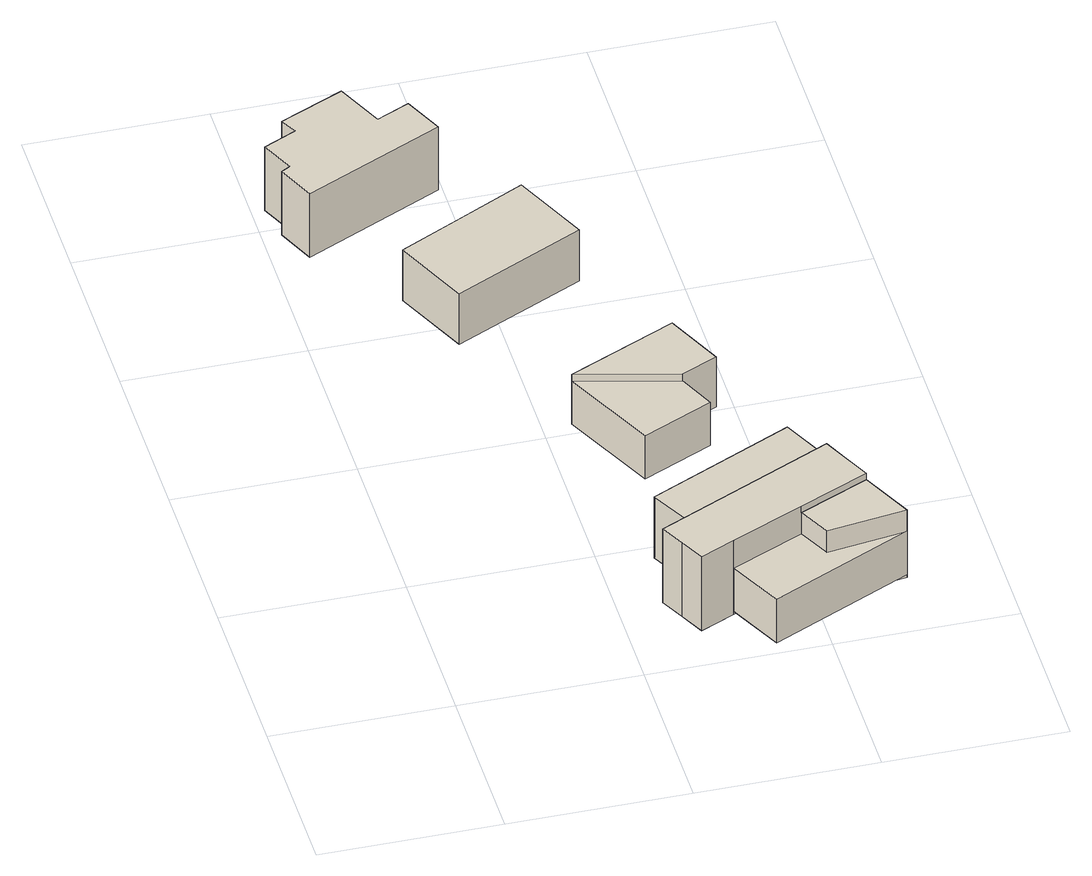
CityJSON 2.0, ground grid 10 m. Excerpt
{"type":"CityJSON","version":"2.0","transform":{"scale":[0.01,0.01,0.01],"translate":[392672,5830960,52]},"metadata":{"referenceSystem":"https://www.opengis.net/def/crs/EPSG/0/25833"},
"CityObjects":{
"building1":{"type":"Building","attributes":{"Gemeindeschluessel":"11000003","BezugspunktDach":"2200","function":"31001_1010","measuredHeight":4.17,"storeysAboveGround":1},"address":[{"country":"Germany","locality":"Berlin","thoroughfareNumber":"18","thoroughfareName":"Heckenrosenweg"}],"geometry":[{"type":"Solid","lod":"1","boundaries":[[[[0,1,2,3,4,5,6,7,8,9]],[[10,11,12,13,14,15,16,17,18,19]],[[10,19,9,8]],[[11,10,8,7]],[[12,11,7,6]],[[13,12,6,5]],[[14,13,5,4]],[[15,14,4,3]],[[16,15,3,2]],[[17,16,2,1]],[[18,17,1,0]],[[19,18,0,9]]]]}]},
"building2":{"type":"Building","attributes":{"Gemeindeschluessel":"11000003","BezugspunktDach":"2200","function":"31001_1010","measuredHeight":4.13,"storeysAboveGround":1},"address":[{"country":"Germany","locality":"Berlin","thoroughfareNumber":"20","thoroughfareName":"Heckenrosenweg"}],"geometry":[{"type":"Solid","lod":"1","boundaries":[[[[20,21,22,23,24]],[[25,26,27,28,29]],[[25,29,24,23]],[[26,25,23,22]],[[27,26,22,21]],[[28,27,21,20]],[[29,28,20,24]]]]}]},
"building3":{"type":"Building","attributes":{"Gemeindeschluessel":"11000003","BezugspunktDach":"2200","function":"31001_2463","measuredHeight":4.98,"storeysAboveGround":1},"address":[{"country":"Germany","locality":"Berlin","thoroughfareNumber":"24 (1)","thoroughfareName":"Heckenrosenweg"}],"geometry":[{"type":"Solid","lod":"1","boundaries":[[[[30,31,32,33]],[[34,35,36,37]],[[34,37,33,32]],[[35,34,32,31]],[[36,35,31,30]],[[37,36,30,33]]]]}]},
"building4":{"type":"Building","attributes":{"Gemeindeschluessel":"11000003","function":"31001_1010"},"address":[{"country":"Germany","locality":"Berlin","thoroughfareNumber":"24","thoroughfareName":"Heckenrosenweg"}],"children":["building4-1","building4-2"]},
"building4-1":{"type":"BuildingPart","attributes":{"BezugspunktDach":"2200","measuredHeight":5.25,"storeysAboveGround":1},"parents":["building4"],"geometry":[{"type":"MultiSurface","lod":"1","boundaries":[[[38,39,40,41,42,43,44,45]],[[46,47,48,49,50,51,52,53]],[[46,53,45,44]],[[47,46,44,43]],[[48,47,43,42]],[[54,55,48,42,41]],[[50,49,41,40]],[[51,50,40,39]],[[52,51,39,38]],[[53,52,38,45]],[[49,48,55,54]]]}]},
"building4-2":{"type":"BuildingPart","attributes":{"BezugspunktDach":"2200","measuredHeight":4.44,"storeysAboveGround":1},"parents":["building4"],"geometry":[{"type":"Solid","lod":"1","boundaries":[[[[56,57,55,54]],[[48,58,59,49]],[[58,48,55,57]],[[59,58,57,56]],[[49,59,56,54]],[[49,54,55,48]]]]}]},
"building5":{"type":"Building","attributes":{"Gemeindeschluessel":"11000003","BezugspunktDach":"2200","function":"51009_1610","measuredHeight":2.87,"storeysAboveGround":0},"address":[{"country":"Germany","locality":"Berlin"}],"geometry":[{"type":"Solid","lod":"1","boundaries":[[[[60,61,62,63,64]],[[65,66,67,68,69]],[[65,69,64,63]],[[66,65,63,62]],[[67,66,62,61]],[[68,67,61,60]],[[69,68,60,64]]]]}]},
"building6":{"type":"Building","attributes":{"Gemeindeschluessel":"11000003","function":"31001_1010"},"address":[{"country":"Germany","locality":"Berlin","thoroughfareNumber":"22","thoroughfareName":"Heckenrosenweg"}],"children":["building6-1","building6-2"]},
"building6-1":{"type":"BuildingPart","attributes":{"BezugspunktDach":"2200","measuredHeight":3.27,"storeysAboveGround":1},"parents":["building6"],"geometry":[{"type":"MultiSurface","lod":"1","boundaries":[[[70,71,72,73]],[[74,75,76,77]],[[74,77,73,72]],[[75,74,72,71]],[[76,75,71,70]],[[77,78,79,70,73]],[[76,79,78,77]]]}]},
"building6-2":{"type":"BuildingPart","attributes":{"BezugspunktDach":"2200","measuredHeight":2.85,"storeysAboveGround":1},"parents":["building6"],"geometry":[{"type":"Solid","lod":"1","boundaries":[[[[80,81,79,78]],[[76,82,83,77]],[[82,76,79,81]],[[83,82,81,80]],[[77,83,80,78]],[[76,77,78,79]]]]}]}
},
"vertices":[
[146,3942,455],[96,3913,455],[189,3699,455],[965,4064,455],[864,4288,455],[680,4203,455],[558,4473,455],[200,4310,455],[246,4217,455],[62,4129,455],[246,4217,38],[200,4310,38],[558,4473,38],[680,4203,38],[864,4288,38],[965,4064,38],[189,3699,38],[96,3913,38],[146,3942,38],[62,4129,38],
[753,2818,370],[1481,3167,370],[1286,3601,370],[924,3420,370],[562,3239,370],[924,3420,36],[1286,3601,36],[1481,3167,36],[753,2818,36],[562,3239,36],
[1430,615,427],[2225,988,427],[2091,1271,427],[1287,891,427],[2091,1271,22],[2225,988,22],[1430,615,22],[1287,891,22],
[1303,388,511],[1371,251,511],[1565,340,511],[1970,524,511],[2361,702,511],[2293,845,511],[2225,988,511],[1235,524,511],[2225,988,26],[2293,845,26],[2361,702,26],[1970,524,26],[1565,340,26],[1371,251,26],[1303,388,26],[1235,524,26],[1970,524,470],[2361,702,470],
[2059,344,470],[2501,407,470],[2501,407,26],[2059,344,26],
[1712,35,332],[2501,407,332],[2059,344,332],[1970,524,332],[1565,340,332],[1970,524,45],[2059,344,45],[2501,407,45],[1712,35,45],[1565,340,45],
[1710,1936,334],[1910,2028,334],[1761,2356,334],[1157,2078,334],[1761,2356,6],[1910,2028,6],[1710,1936,6],[1157,2078,6],[1157,2078,291],[1710,1936,291],
[1408,1548,291],[1802,1729,291],[1802,1729,6],[1408,1548,6]
]}
